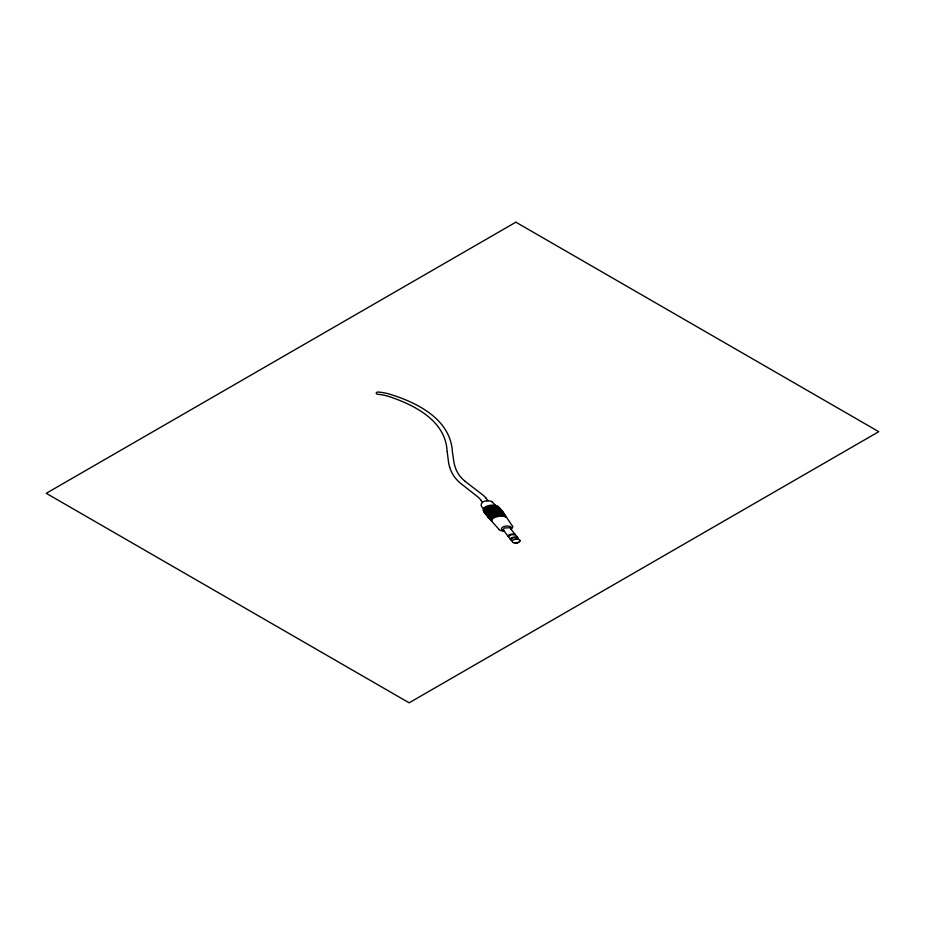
<?xml version="1.0" encoding="UTF-8"?>
<svg xmlns="http://www.w3.org/2000/svg" width="925" height="925" viewBox="0 0 925 925"><rect width="100%" height="100%" fill="white"/><g stroke="black" fill="none" stroke-linecap="round" stroke-linejoin="round"><path stroke-width="1.39" d="M508.472 536.477L511.421 534.638L515.445 534.87M502.691 511.953L503.327 512.589M516.404 542.593L518.058 542.293M518.069 542.57L518.728 542.258A4.313 2.486 0 0 0 519.249 541.934M486.261 500.876C482.179 500.98 478.549 505.189 483.544 508.588M517.873 542.732L517.896 542.709A1.457 0.844 0 0 1 517.202 542.929M490.042 512.855L487.683 514.947L487.833 516.902M485.648 506.761L486.353 506.426A10.765 6.221 0 0 1 490.863 505.235M490.874 513.537L490.574 513.687A9.551 5.515 0 0 0 489.29 514.52L488.053 516.3A4.093 2.37 0 0 0 488.458 517.63A3.978 2.289 0 0 0 489.024 518.092M491.73 514.566L491.441 514.728A9.689 5.596 0 0 0 490.389 515.375L488.92 517.468A3.989 2.301 0 0 0 489.892 519.075M492.586 515.618L492.297 515.768A9.597 5.538 0 0 0 491.267 516.404L489.811 518.462A3.931 2.266 0 0 0 490.759 520.058M489.452 511.779L487.082 507.455L489.337 509.559L488.273 507.004L491.88 510.843M488.192 512.936L485.163 508.553L487.544 513.028M490.562 509.155L491.973 510.82M489.059 512.334L486.03 507.975L487.128 510.658M491.476 506.831L494.852 510.218M503.801 530.938L503.177 530.927A5.018 2.891 0 0 1 499.257 529.782M499.188 511.86L501.87 512.253A4.313 2.498 0 0 1 504.079 513.572M502.807 512.115L495.8 511.178A11.875 6.857 0 0 0 490.273 512.739M516.462 542.848L517.04 542.94L515.792 543.01A4.255 2.451 0 0 1 515.109 543.021M510.692 526.845C508.195 524.938 499.65 526.394 501.732 529.979M494.979 508.392L493.649 506.102L497.731 510.068M493.522 508.53L492.285 506.172L496.32 510.08M496.205 508.299L494.933 506.148L498.968 510.149M493.395 510.461L490.909 506.357L491.591 506.935M464.882 481.15L483.347 495.395A42.168 24.339 0 0 1 486.145 498.263M499.535 510.554L496.124 506.299L500.252 510.369M517.965 537.98L513.653 537.645L510.773 539.668A1.619 0.937 0 0 0 510.889 539.911L511.028 540.096M490.666 509.12L489.556 506.634L493.291 510.484M497.858 507.154L497.176 506.542L498.899 508.681M497.731 507.039L501.281 510.681M500.055 508.762L498.055 506.888L499.928 508.993M499.905 508.461L502.067 511.051M500.483 509.028L498.737 507.316L503.073 512.092M498.089 506.669L500.645 509.189M492.123 502.009L495.603 505.443M486.03 507.975L488.076 510.114M487.949 517.052L488.469 517.63M499.199 529.574L492.019 521.573A3.561 2.058 0 0 1 491.765 521.226L491.672 521.041A3.85 2.22 0 0 1 490.712 519.48L491.927 517.607A9.273 5.353 0 0 1 493.164 516.809M485.163 508.553L488.423 512.357M487.741 513.456L484.492 509.155L486.249 511.328M494.933 506.148L498.332 510.403M493.649 506.102L497.026 510.369M515.329 534.627L509.779 527.736L504.426 527.99L503.05 529.655L508.253 536.477A1.677 0.96 0 0 1 508.126 536.026M515.676 535.078L517.665 537.587A1.85 1.064 0 0 0 516.589 537.067A5.134 2.96 0 0 0 511.745 537.853M486.122 498.274L488.076 500.76M492.285 506.172L495.661 510.45M493.43 508.542L494.748 510.23M490.909 506.357L494.262 510.623M489.556 506.634L492.886 510.912M488.273 507.004L491.58 511.282M489.256 509.594L490.643 511.259M487.082 507.455L490.377 511.745M480.549 499.72L482.468 502.217M508.6 536.928L510.531 539.448A1.665 0.96 0 0 1 510.403 538.998A3.365 1.942 0 0 1 511.652 537.818M486.989 513.641L484.029 509.779L486.608 514.335M487.047 516.092L483.833 510.982L486.515 514.982M485.741 514.323L485.047 513.259M497.708 508.472L496.17 506.357M485.741 513.121L486.215 513.791M485.324 512.635L483.81 510.392L485.232 513.236M503.639 512.959L504.044 513.572A3.954 2.289 0 0 1 504.275 514.115M512.392 526.14L506.808 517.722A3.596 2.081 0 0 0 506.518 517.387L503.616 516.254L499.627 516.231A12.291 7.099 0 0 0 495.546 517.202L494.042 517.861A7.955 4.59 0 0 0 492.551 518.879L491.672 521.041M484.55 512.323L484.087 511.537L484.712 512.658M483.474 510.473L484.954 513.086M485.706 511.941L484.503 509.201M449.654 467.113L449.134 465.194A145.815 84.187 0 0 1 448.706 463.275L447.145 451.597M452.394 451.666C450.429 418.62 416.019 401.97 388.003 393.68A45.094 26.039 0 0 0 384.927 392.986L381.331 392.373A22.639 13.066 0 0 0 378.071 392.061A1.677 0.971 0 0 0 376.406 392.651L376.313 392.859A2.544 1.468 0 0 0 376.325 393.53L377.018 394.131A1.607 0.925 0 0 0 377.828 394.304A18.858 10.892 0 0 1 380.522 394.582L382.881 394.987A39.486 22.801 0 0 1 385.101 395.461L387.321 396.027A58.206 33.601 0 0 1 388.835 396.455C414.296 404.942 445.561 420.632 447.087 451.03M452.452 452.221L454.036 462.905A139.513 80.544 0 0 0 454.476 464.755L455.852 469.01A66.195 38.226 0 0 0 460.083 476.294L461.806 478.237A69.051 39.867 0 0 0 464.893 481.139M512.658 526.105A5.446 3.145 0 0 1 511.005 528.973M480.584 499.72A38.781 22.397 0 0 0 477.901 496.956L460.118 482.954A73.873 42.654 0 0 1 456.846 479.786L455.007 477.612A75.85 43.787 0 0 1 449.723 467.113M515.028 542.987A2.972 1.723 0 0 1 512.612 542.235M512.45 542.027A2.763 1.596 0 0 1 512.219 541.287A3.249 1.873 0 0 1 512.693 540.443A4.637 2.682 0 0 1 516.982 539.206M517.168 539.171A3.064 1.769 0 0 1 519.607 539.946M519.723 540.119A2.752 1.596 0 0 1 519.966 540.859M519.977 540.905A3.249 1.873 0 0 1 519.492 541.726M483.22 510.484A6.394 3.688 0 0 1 485.798 506.888M491.036 505.385A6.891 3.978 0 0 1 498.355 506.518M518.312 538.824A3.041 1.758 0 0 1 518.139 539.275M506.403 517.225A4.024 2.324 0 0 0 503.72 515.364L501.801 515.063A11.146 6.44 0 0 0 493.256 516.867M505.697 516.185A4.058 2.347 0 0 0 503.281 514.369L500.691 513.976A11.435 6.602 0 0 0 492.655 515.653M512.149 540.686A2.474 1.422 0 0 1 511.178 540.258M515.341 534.627A1.85 1.075 0 0 0 514.254 534.095A5.053 2.914 0 0 0 509.444 534.881M486.7 500.922A5.226 3.018 0 0 1 492.297 501.905M503.998 530.892A3.295 1.908 0 0 1 501.847 530.175M511.305 527.481A3.064 1.769 0 0 1 510.889 529.065M490.944 513.572A11.655 6.729 0 0 1 499.188 511.849M505.027 515.144A4.174 2.405 0 0 0 502.275 513.248L499.928 512.913A11.551 6.672 0 0 0 491.799 514.612M508.056 536.014A3.33 1.919 0 0 1 509.351 534.835M515.861 222.185L46.25 493.314L409.139 702.815L878.75 431.686L515.861 222.185"/></g></svg>
